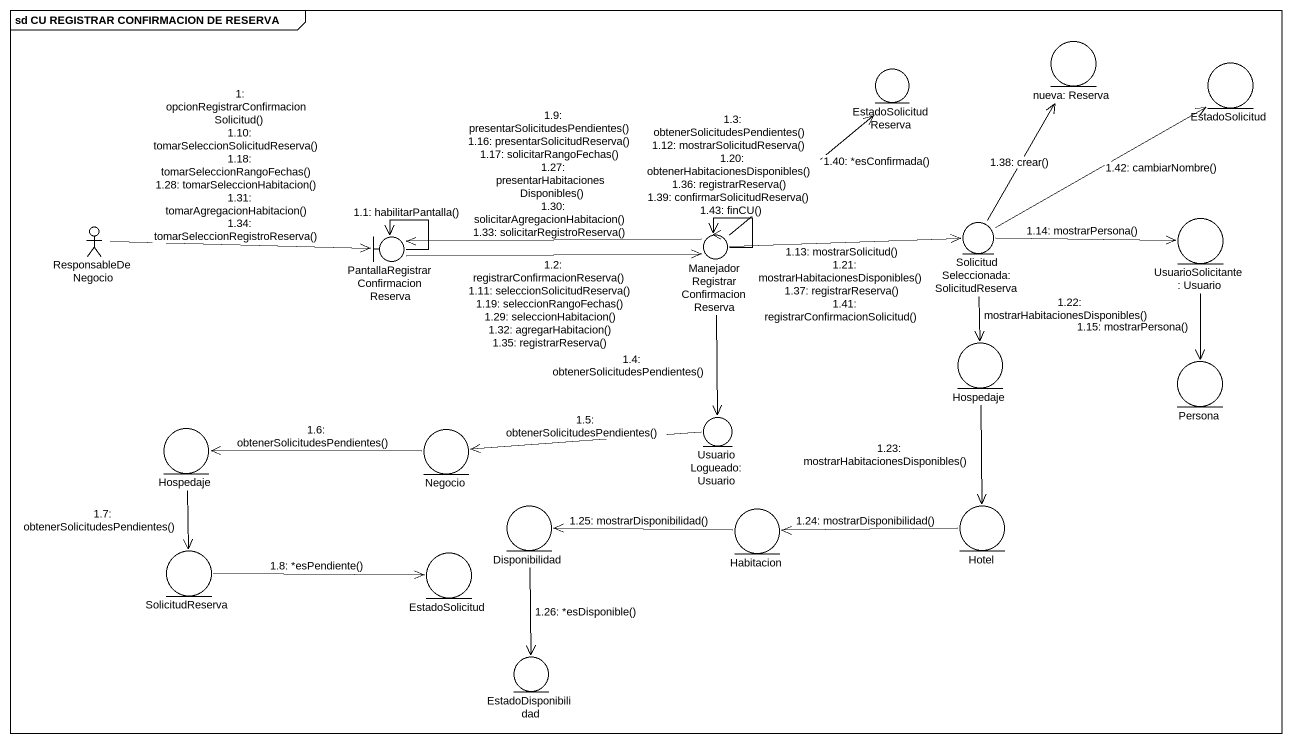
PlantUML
@startuml
mainframe sd CU REGISTRAR CONFIRMACION DE RESERVA
entity "nueva: Reserva" as nueva_Reserva
entity EstadoSolicitudReserva
entity EstadoSolicitud
actor ResponsableDeNegocio
boundary "PantallaRegistrarConfirmacionReserva" as PantallaRegistrarConfirmacio
control "ManejadorRegistrarConfirmacionReserva" as ManejadorRegistrarConfirmaci
entity "SolicitudSeleccionada: SolicitudReserva" as SolicitudSeleccionada
entity "UsuarioSolicitante: Usuario" as UsuarioSolicitante_Usuario
entity Hospedaje
entity Persona
entity "Hospedaje" as Hospedaje_2
entity Negocio
entity "UsuarioLogueado: Usuario" as UsuarioLogueado_Usuario
entity Disponibilidad
entity Habitacion
entity Hotel
entity SolicitudReserva
entity "EstadoSolicitud" as EstadoSolicitud_2
entity EstadoDisponibilidad
ResponsableDeNegocio -right-> PantallaRegistrarConfirmacio : 1: opcionRegistrarConfirmacionSolicitud()\n1.10: tomarSeleccionSolicitudReserva()\n1.18: tomarSeleccionRangoFechas()\n1.28: tomarSeleccionHabitacion()\n1.31: tomarAgregacionHabitacion()\n1.34: tomarSeleccionRegistroReserva()
PantallaRegistrarConfirmacio --> PantallaRegistrarConfirmacio : 1.1: habilitarPantalla()
PantallaRegistrarConfirmacio -right-> ManejadorRegistrarConfirmaci : 1.2: registrarConfirmacionReserva()\n1.11: seleccionSolicitudReserva()\n1.19: seleccionRangoFechas()\n1.29: seleccionHabitacion()\n1.32: agregarHabitacion()\n1.35: registrarReserva()
ManejadorRegistrarConfirmaci --> ManejadorRegistrarConfirmaci : 1.3: obtenerSolicitudesPendientes()\n1.12: mostrarSolicitudReserva()\n1.20: obtenerHabitacionesDisponibles()\n1.36: registrarReserva()\n1.39: confirmarSolicitudReserva()\n1.43: finCU()
ManejadorRegistrarConfirmaci --> UsuarioLogueado_Usuario : 1.4: obtenerSolicitudesPendientes()
UsuarioLogueado_Usuario -left-> Negocio : 1.5: obtenerSolicitudesPendientes()
Negocio -left-> Hospedaje_2 : 1.6: obtenerSolicitudesPendientes()
Hospedaje_2 --> SolicitudReserva : 1.7: obtenerSolicitudesPendientes()
SolicitudReserva -right-> EstadoSolicitud_2 : 1.8: *esPendiente()
ManejadorRegistrarConfirmaci -left-> PantallaRegistrarConfirmacio : 1.9: presentarSolicitudesPendientes()\n1.16: presentarSolicitudReserva()\n1.17: solicitarRangoFechas()\n1.27: presentarHabitacionesDisponibles()\n1.30: solicitarAgregacionHabitacion()\n1.33: solicitarRegistroReserva()
ManejadorRegistrarConfirmaci -right-> SolicitudSeleccionada : 1.13: mostrarSolicitud()\n1.21: mostrarHabitacionesDisponibles()\n1.37: registrarReserva()\n1.41: registrarConfirmacionSolicitud()
SolicitudSeleccionada -right-> UsuarioSolicitante_Usuario : 1.14: mostrarPersona()
UsuarioSolicitante_Usuario --> Persona : 1.15: mostrarPersona()
SolicitudSeleccionada --> Hospedaje : 1.22: mostrarHabitacionesDisponibles()
Hospedaje --> Hotel : 1.23: mostrarHabitacionesDisponibles()
Hotel -left-> Habitacion : 1.24: mostrarDisponibilidad()
Habitacion -left-> Disponibilidad : 1.25: mostrarDisponibilidad()
Disponibilidad --> EstadoDisponibilidad : 1.26: *esDisponible()
SolicitudSeleccionada -up-> nueva_Reserva : 1.38: crear()
ManejadorRegistrarConfirmaci -up-> EstadoSolicitudReserva : 1.40: *esConfirmada()
SolicitudSeleccionada -up-> EstadoSolicitud : 1.42: cambiarNombre()
@enduml
